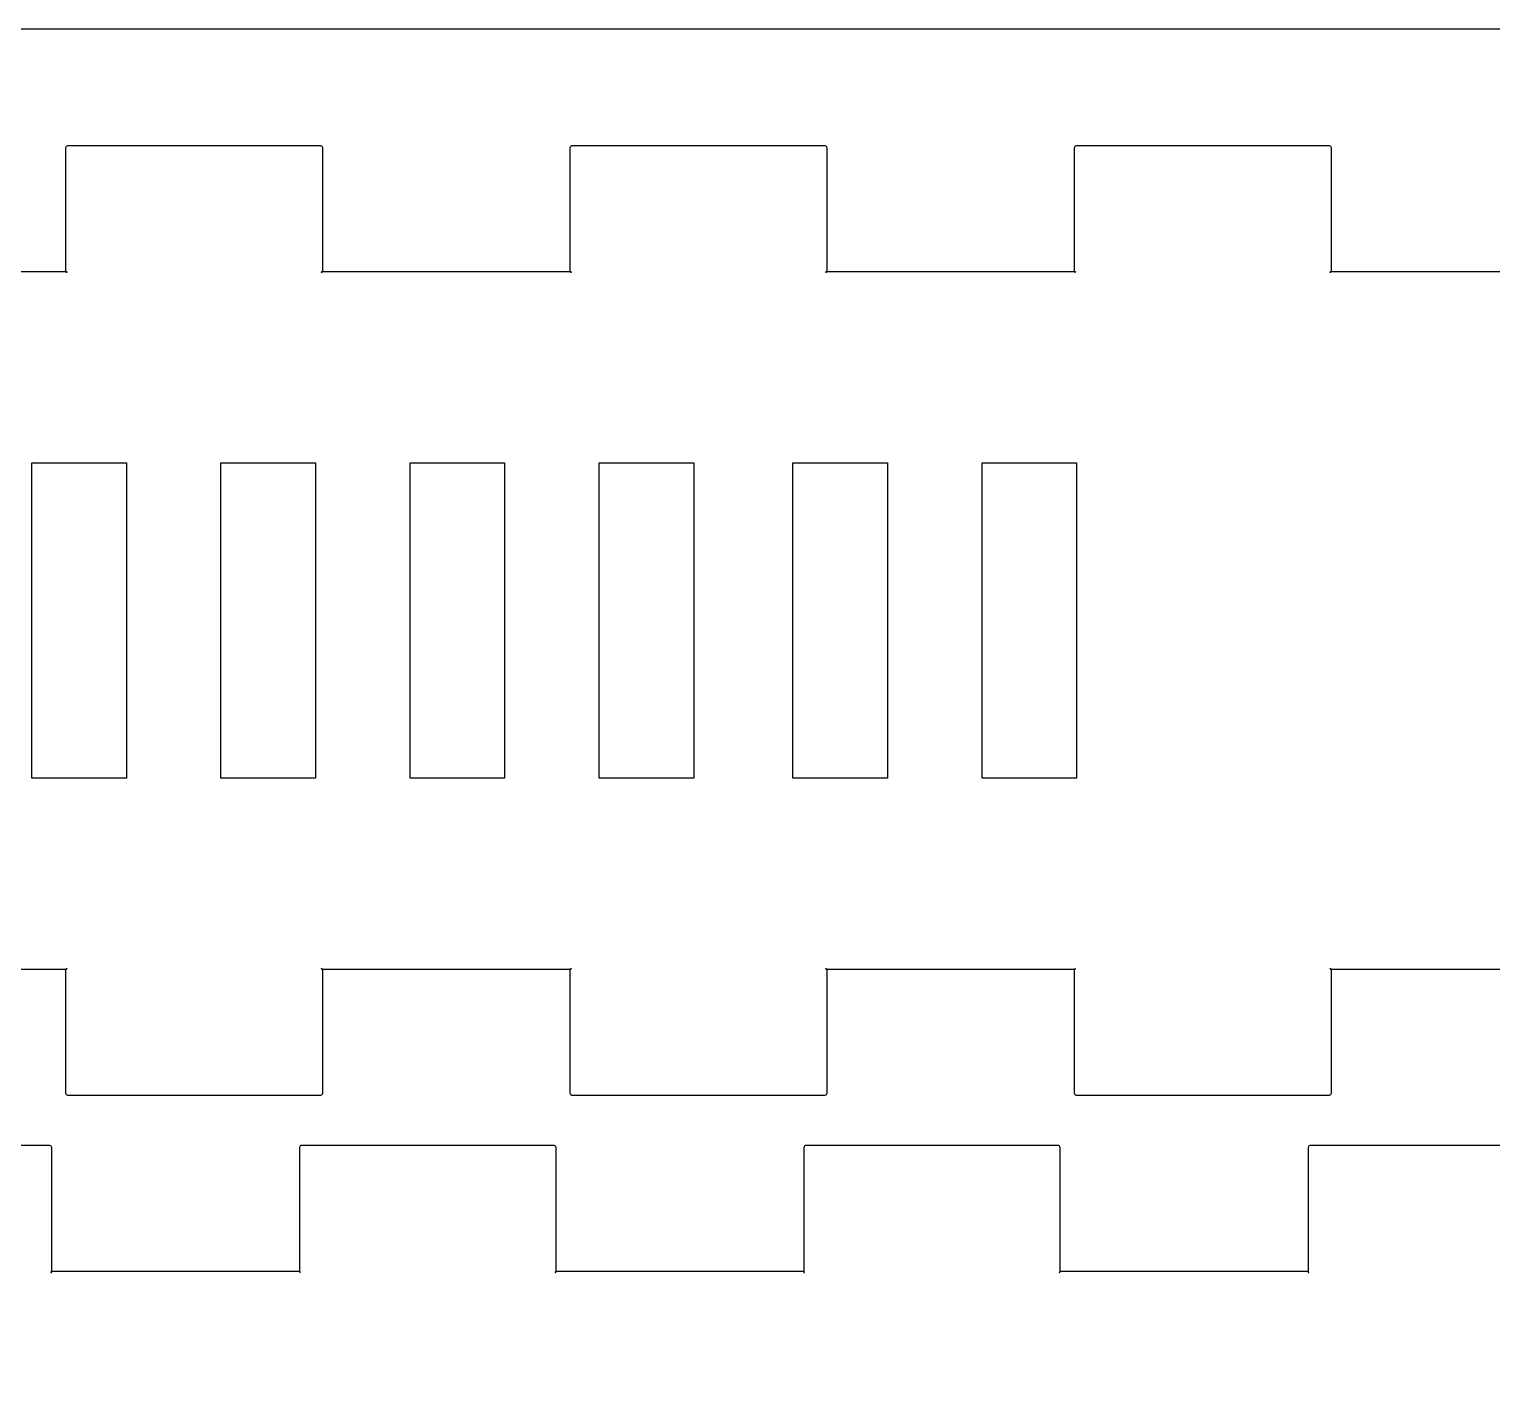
# Model space of a CAD drawing. Extents: x -34 to 366, y 525 to 825.
# Drawn here: x 227.81 to 274.21, y 782.29 to 825.11 of the extents above; entities that cross this region are included whole.
import ezdxf

# ---------------------------------------------------------------- set-up
doc = ezdxf.new("R2010")
doc.units = 0
doc.header["$MEASUREMENT"] = 0
doc.layers.add('CUT', color=30, linetype='CONTINUOUS')

msp = doc.modelspace()

# ---------------------------------------------------------------- linework, layer by layer
at = {"layer": 'CUT', "color": 0}
for p, q in [((228.973, 821.364), (228.993, 821.401)), ((228.973, 821.352), (228.973, 821.364)), ((228.973, 817.421), (228.973, 821.352)), ((228.993, 821.401), (229.031, 821.422)), ((229.031, 821.422), (229.042, 821.422)), ((229.042, 821.422), (237.043, 821.422)), ((237.043, 821.422), (237.055, 821.422)), ((237.055, 821.422), (237.092, 821.401)), ((237.092, 821.401), (237.113, 821.364)), ((237.113, 821.364), (237.113, 821.352)), ((237.113, 821.352), (237.113, 817.421)), ((244.972, 821.364), (244.992, 821.401)), ((244.972, 821.352), (244.972, 821.364)), ((244.972, 817.421), (244.972, 821.352)), ((244.992, 821.401), (245.03, 821.422)), ((245.03, 821.422), (245.042, 821.422)), ((245.042, 821.422), (253.043, 821.422)), ((253.043, 821.422), (253.055, 821.422)), ((253.055, 821.422), (253.093, 821.401)), ((253.093, 821.401), (253.112, 821.364)), ((253.112, 821.364), (253.112, 821.352)), ((253.112, 821.352), (253.112, 817.421)), ((260.972, 821.364), (260.993, 821.401)), ((260.972, 821.352), (260.972, 821.364)), ((260.972, 817.421), (260.972, 821.352)), ((260.993, 821.401), (261.03, 821.422)), ((261.03, 821.422), (261.042, 821.422)), ((261.042, 821.422), (269.042, 821.422)), ((269.042, 821.422), (269.054, 821.422)), ((269.054, 821.422), (269.091, 821.401)), ((269.091, 821.401), (269.112, 821.364)), ((269.112, 821.364), (269.112, 821.352)), ((269.112, 821.352), (269.112, 817.421)), ((221.113, 817.421), (228.973, 817.421)), ((228.973, 817.421), (228.981, 817.421)), ((228.973, 817.414), (228.973, 817.421)), ((228.984, 817.392), (228.973, 817.414)), ((228.981, 817.421), (229.003, 817.412)), ((228.999, 817.397), (228.984, 817.392)), ((229.003, 817.412), (228.999, 817.397)), ((237.084, 817.412), (237.106, 817.421)), ((237.087, 817.397), (237.084, 817.412)), ((237.103, 817.392), (237.087, 817.397)), ((237.113, 817.414), (237.103, 817.392)), ((237.106, 817.421), (237.113, 817.421)), ((237.113, 817.421), (237.113, 817.414)), ((237.113, 817.421), (244.972, 817.421)), ((244.972, 817.421), (244.98, 817.421)), ((244.972, 817.414), (244.972, 817.421)), ((244.983, 817.392), (244.972, 817.414)), ((244.98, 817.421), (245.002, 817.412)), ((244.999, 817.397), (244.983, 817.392)), ((245.002, 817.412), (244.999, 817.397)), ((253.083, 817.412), (253.105, 817.421)), ((253.087, 817.397), (253.083, 817.412)), ((253.102, 817.392), (253.087, 817.397)), ((253.112, 817.414), (253.102, 817.392)), ((253.105, 817.421), (253.112, 817.421)), ((253.112, 817.421), (253.112, 817.414)), ((253.112, 817.421), (260.972, 817.421)), ((260.972, 817.421), (260.98, 817.421)), ((260.972, 817.414), (260.972, 817.421)), ((260.983, 817.392), (260.972, 817.414)), ((260.98, 817.421), (261.003, 817.412)), ((261, 817.397), (260.983, 817.392)), ((261.003, 817.412), (261, 817.397)), ((269.083, 817.412), (269.105, 817.421)), ((269.086, 817.397), (269.083, 817.412)), ((269.103, 817.392), (269.086, 817.397)), ((269.112, 817.414), (269.103, 817.392)), ((269.105, 817.421), (269.112, 817.421)), ((269.112, 817.421), (269.112, 817.414)), ((269.112, 817.421), (276.972, 817.421)), ((228.973, 795.282), (221.113, 795.282)), ((228.973, 795.29), (228.984, 795.312)), ((228.973, 795.282), (228.973, 795.29)), ((228.973, 791.352), (228.973, 795.282)), ((228.981, 795.282), (228.973, 795.282)), ((229.003, 795.293), (228.981, 795.282)), ((228.984, 795.312), (228.999, 795.309)), ((228.999, 795.309), (229.003, 795.293)), ((237.084, 795.293), (237.087, 795.309)), ((237.106, 795.282), (237.084, 795.293)), ((237.087, 795.309), (237.103, 795.312)), ((237.103, 795.312), (237.113, 795.29)), ((237.113, 795.282), (237.106, 795.282)), ((237.113, 795.29), (237.113, 795.282)), ((244.972, 795.282), (237.113, 795.282)), ((237.113, 795.282), (237.113, 791.352)), ((244.972, 795.29), (244.983, 795.312)), ((244.972, 795.282), (244.972, 795.29)), ((244.972, 791.352), (244.972, 795.282)), ((244.98, 795.282), (244.972, 795.282)), ((245.002, 795.293), (244.98, 795.282)), ((244.983, 795.312), (244.999, 795.309)), ((244.999, 795.309), (245.002, 795.293)), ((253.083, 795.293), (253.087, 795.309)), ((253.105, 795.282), (253.083, 795.293)), ((253.087, 795.309), (253.102, 795.312)), ((253.102, 795.312), (253.112, 795.29)), ((253.112, 795.282), (253.105, 795.282)), ((253.112, 795.29), (253.112, 795.282)), ((260.972, 795.282), (253.112, 795.282)), ((253.112, 795.282), (253.112, 791.352)), ((260.972, 795.29), (260.983, 795.312)), ((260.972, 795.282), (260.972, 795.29)), ((260.972, 791.352), (260.972, 795.282)), ((260.98, 795.282), (260.972, 795.282)), ((261.003, 795.293), (260.98, 795.282)), ((260.983, 795.312), (261, 795.309)), ((261, 795.309), (261.003, 795.293)), ((269.083, 795.293), (269.086, 795.309)), ((269.105, 795.282), (269.083, 795.293)), ((269.086, 795.309), (269.103, 795.312)), ((269.103, 795.312), (269.112, 795.29)), ((269.112, 795.282), (269.105, 795.282)), ((269.112, 795.29), (269.112, 795.282)), ((276.972, 795.282), (269.112, 795.282)), ((269.112, 795.282), (269.112, 791.352)), ((228.973, 791.339), (228.973, 791.352)), ((228.993, 791.302), (228.973, 791.339)), ((229.031, 791.281), (228.993, 791.302)), ((229.042, 791.281), (229.031, 791.281)), ((237.043, 791.281), (229.042, 791.281)), ((237.055, 791.281), (237.043, 791.281)), ((237.092, 791.302), (237.055, 791.281)), ((237.113, 791.339), (237.092, 791.302)), ((237.113, 791.352), (237.113, 791.339)), ((244.972, 791.339), (244.972, 791.352)), ((244.992, 791.302), (244.972, 791.339)), ((245.03, 791.281), (244.992, 791.302)), ((245.042, 791.281), (245.03, 791.281)), ((253.043, 791.281), (245.042, 791.281)), ((253.055, 791.281), (253.043, 791.281)), ((253.093, 791.302), (253.055, 791.281)), ((253.112, 791.339), (253.093, 791.302)), ((253.112, 791.352), (253.112, 791.339)), ((260.972, 791.339), (260.972, 791.352)), ((260.993, 791.302), (260.972, 791.339)), ((261.03, 791.281), (260.993, 791.302)), ((261.042, 791.281), (261.03, 791.281)), ((269.042, 791.281), (261.042, 791.281)), ((269.054, 791.281), (269.042, 791.281)), ((269.091, 791.302), (269.054, 791.281)), ((269.112, 791.339), (269.091, 791.302)), ((269.112, 791.352), (269.112, 791.339)), ((228.452, 789.691), (220.452, 789.691)), ((228.464, 789.691), (228.452, 789.691)), ((228.501, 789.671), (228.464, 789.691)), ((228.522, 789.634), (228.501, 789.671)), ((228.522, 789.621), (228.522, 789.634)), ((228.522, 785.691), (228.522, 789.621)), ((236.402, 789.671), (236.383, 789.634)), ((236.383, 789.634), (236.383, 789.621)), ((236.383, 789.621), (236.383, 785.691)), ((236.439, 789.691), (236.402, 789.671)), ((236.452, 789.691), (236.439, 789.691)), ((244.452, 789.691), (236.452, 789.691)), ((244.465, 789.691), (244.452, 789.691)), ((244.502, 789.671), (244.465, 789.691)), ((244.523, 789.634), (244.502, 789.671)), ((244.523, 789.621), (244.523, 789.634)), ((244.523, 785.691), (244.523, 789.621)), ((252.402, 789.671), (252.382, 789.634)), ((252.382, 789.634), (252.382, 789.621)), ((252.382, 789.621), (252.382, 785.691)), ((252.44, 789.691), (252.402, 789.671)), ((252.452, 789.691), (252.44, 789.691)), ((260.451, 789.691), (252.452, 789.691)), ((260.464, 789.691), (260.451, 789.691)), ((260.501, 789.671), (260.464, 789.691)), ((260.522, 789.634), (260.501, 789.671)), ((260.522, 789.621), (260.522, 789.634)), ((260.522, 785.691), (260.522, 789.621)), ((268.403, 789.671), (268.382, 789.634)), ((268.382, 789.634), (268.382, 789.621)), ((268.382, 789.621), (268.382, 785.691)), ((268.44, 789.691), (268.403, 789.671)), ((268.452, 789.691), (268.44, 789.691)), ((276.452, 789.691), (268.452, 789.691)), ((228.514, 785.691), (228.492, 785.682)), ((228.492, 785.682), (228.495, 785.665)), ((228.495, 785.665), (228.511, 785.663)), ((228.511, 785.663), (228.522, 785.684)), ((228.522, 785.691), (228.514, 785.691)), ((236.383, 785.691), (228.522, 785.691)), ((228.522, 785.684), (228.522, 785.691)), ((236.383, 785.691), (236.383, 785.684)), ((236.39, 785.691), (236.383, 785.691)), ((236.383, 785.684), (236.392, 785.663)), ((236.411, 785.682), (236.39, 785.691)), ((236.392, 785.663), (236.408, 785.665)), ((236.408, 785.665), (236.411, 785.682)), ((244.514, 785.691), (244.493, 785.682)), ((244.493, 785.682), (244.495, 785.665)), ((244.495, 785.665), (244.512, 785.663)), ((244.512, 785.663), (244.523, 785.684)), ((244.523, 785.691), (244.514, 785.691)), ((252.382, 785.691), (244.523, 785.691)), ((244.523, 785.684), (244.523, 785.691)), ((252.382, 785.691), (252.382, 785.684)), ((252.388, 785.691), (252.382, 785.691)), ((252.382, 785.684), (252.391, 785.663)), ((252.411, 785.682), (252.388, 785.691)), ((252.391, 785.663), (252.408, 785.665)), ((252.408, 785.665), (252.411, 785.682)), ((260.514, 785.691), (260.491, 785.682)), ((260.491, 785.682), (260.494, 785.665)), ((260.494, 785.665), (260.511, 785.663)), ((260.511, 785.663), (260.522, 785.684)), ((260.522, 785.691), (260.514, 785.691)), ((268.382, 785.691), (260.522, 785.691)), ((260.522, 785.684), (260.522, 785.691)), ((268.382, 785.691), (268.382, 785.684)), ((268.389, 785.691), (268.382, 785.691)), ((268.382, 785.684), (268.392, 785.663)), ((268.411, 785.682), (268.389, 785.691)), ((268.392, 785.663), (268.408, 785.665)), ((268.408, 785.665), (268.411, 785.682))]:
    msp.add_line(p, q, dxfattribs=at)
at = {"layer": 'CUT'}
for p, q in [((227.892, 801.352), (227.892, 811.352)), ((227.892, 811.352), (230.892, 811.352)), ((230.892, 811.352), (230.892, 801.352)), ((233.892, 801.352), (233.892, 811.352)), ((233.892, 811.352), (236.892, 811.352)), ((236.892, 811.352), (236.892, 801.352)), ((239.892, 801.352), (239.892, 811.352)), ((239.892, 811.352), (242.892, 811.352)), ((242.892, 811.352), (242.892, 801.352)), ((245.892, 801.352), (245.892, 811.352)), ((245.892, 811.352), (248.892, 811.352)), ((248.892, 811.352), (248.892, 801.352)), ((252.042, 801.352), (252.042, 811.352)), ((252.042, 811.352), (255.042, 811.352)), ((255.042, 811.352), (255.042, 801.352)), ((258.042, 801.352), (258.042, 811.352)), ((258.042, 811.352), (261.042, 811.352)), ((261.042, 811.352), (261.042, 801.352)), ((230.892, 801.352), (227.892, 801.352)), ((236.892, 801.352), (233.892, 801.352)), ((242.892, 801.352), (239.892, 801.352)), ((248.892, 801.352), (245.892, 801.352)), ((255.042, 801.352), (252.042, 801.352)), ((261.042, 801.352), (258.042, 801.352))]:
    msp.add_line(p, q, dxfattribs=at)
msp.add_lwpolyline([(-33.836, 525.112), (366.164, 525.112), (366.164, 825.112), (-33.836, 825.112)], close=True, dxfattribs=at)

doc.saveas('drawing.dxf')
